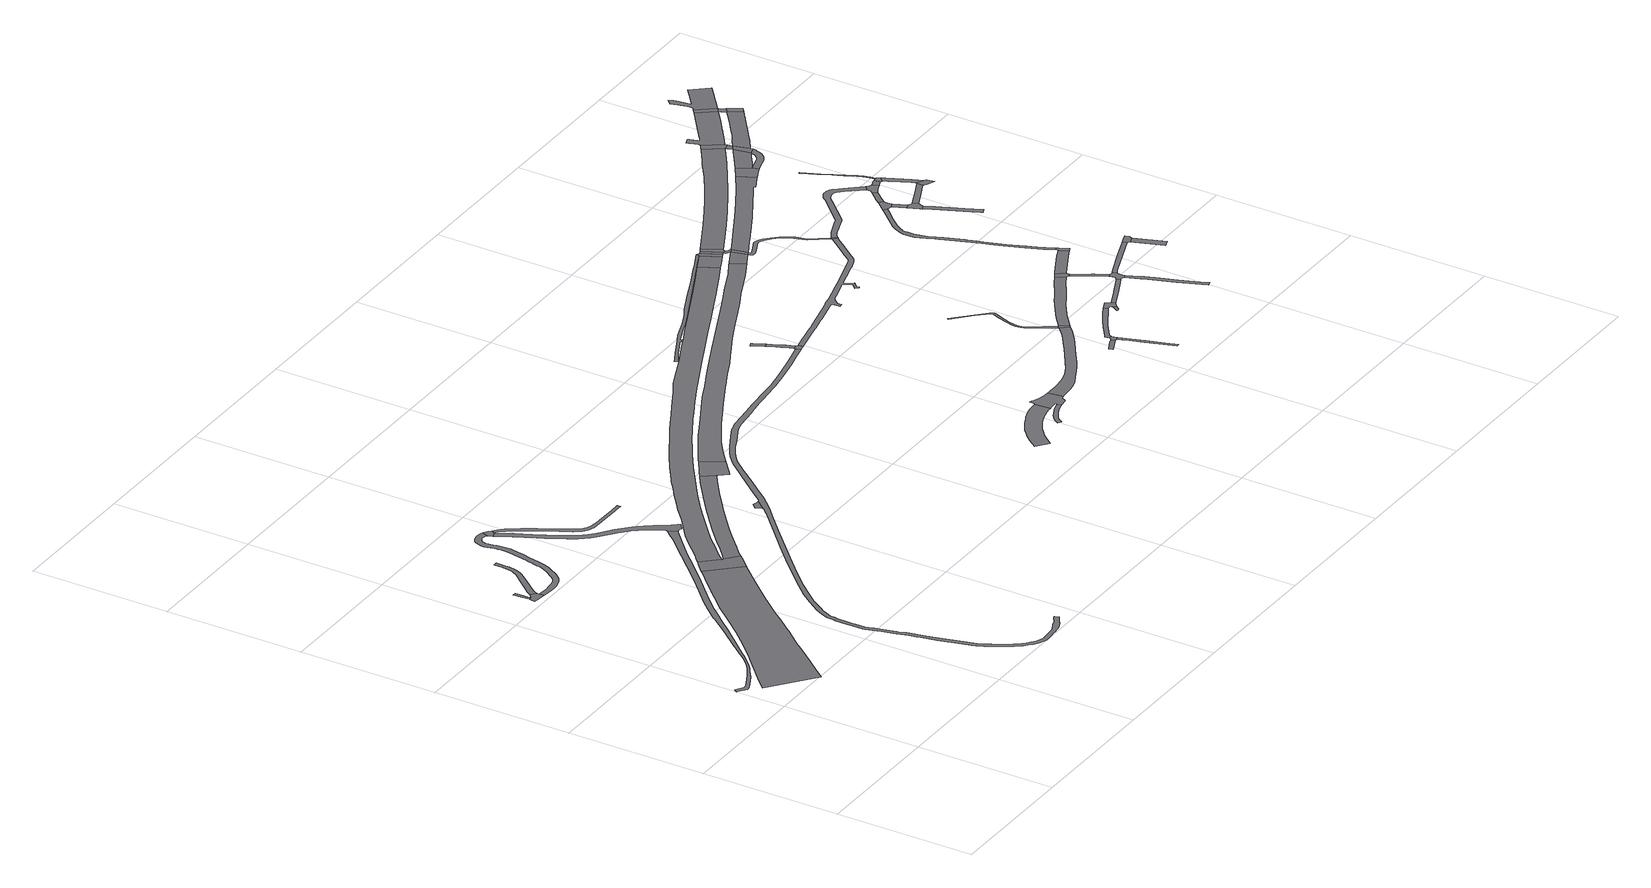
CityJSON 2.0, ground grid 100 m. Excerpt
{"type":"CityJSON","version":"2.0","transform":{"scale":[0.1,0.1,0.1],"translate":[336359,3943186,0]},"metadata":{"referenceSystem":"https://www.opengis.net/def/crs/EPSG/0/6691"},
"CityObjects":{
"road1":{"type":"Road","attributes":{"function":"1","RoadStructureAttribute.sectionType":"1"},"geometry":[{"type":"MultiSurface","lod":"1","boundaries":[[[0,1,2,3,4,5,6,7,8,9,10,11,12,13,14,15,16,17,18,19,20,21,22,23,24,25,26,27,28,29,30]]]}]},
"road2":{"type":"Road","geometry":[{"type":"MultiSurface","lod":"1","boundaries":[[[31,32,33,34,35,36]]]}]},
"road3":{"type":"Road","geometry":[{"type":"MultiSurface","lod":"1","boundaries":[[[35,37,38,39,40,41,42,43,44,45,46,47,36]]]}]},
"road4":{"type":"Road","attributes":{"RoadStructureAttribute.sectionType":"1"},"geometry":[{"type":"MultiSurface","lod":"1","boundaries":[[[48,49,50,51,52,53,54,55,56,57,58,59,60,61,62,63,64,65,66,67,68,69,70,71,72,73,74,75,76,77,78,79,80,81,82,83,84,85,86,87,88,89,90,91,92,93,94,95,96,97,98,99,100,101,102,103,104,105]]]}]},
"road5":{"type":"Road","attributes":{"RoadStructureAttribute.sectionType":"1"},"geometry":[{"type":"MultiSurface","lod":"1","boundaries":[[[106,107,108,109,110,111,112,113,114,115,116,117,118,119,120,121,122,123,124,125,126,127,44,43]]]}]},
"road6":{"type":"Road","attributes":{"RoadStructureAttribute.sectionType":"1"},"geometry":[{"type":"MultiSurface","lod":"1","boundaries":[[[128,129,130,131,132,133,134,135,136,137,138,139,140,141,142,143,144,145,146,147,148,149,150,151,152,153,154,155,156,157,158,159,160,161,162,41,40,163,164,165,166,167,168,169,170,171,172,173,174,175,176,177,178,179,180,181,182,183,184,185,186,187,188,189,190,191,192,193,194]]]}]},
"road7":{"type":"Road","geometry":[{"type":"MultiSurface","lod":"1","boundaries":[[[195,196,197,198,199,200,201,202,0,30]]]}]},
"road8":{"type":"Road","geometry":[{"type":"MultiSurface","lod":"1","boundaries":[[[203,204,205,206,207,208,128,194]]]}]},
"road9":{"type":"Road","attributes":{"RoadStructureAttribute.sectionType":"1"},"geometry":[{"type":"MultiSurface","lod":"1","boundaries":[[[209,210,211,212,213,214,215,216,217,218,219,220,221,222,223,224,225,226,227,228,229,230,231,204,203,232,233,234,235,236,237,238,239,240,241,242,243,244,245,246,247,248,249,48,105]]]}]},
"road10":{"type":"Road","attributes":{"RoadStructureAttribute.sectionType":"1"},"geometry":[{"type":"MultiSurface","lod":"1","boundaries":[[[250,251,252,253,254,255,256,257,258,259,260,261,262,263,264,265,266,267,268,269,270,271,272,273,274,275,276,277,278,279,280,281,282,283,206,205]]]}]},
"road11":{"type":"Road","attributes":{"function":"1","RoadStructureAttribute.sectionType":"1"},"geometry":[{"type":"MultiSurface","lod":"1","boundaries":[[[284,285,286,287,288,289,290,291,292,293,294,197,196,295,296,297,298,299,300,301,302,303,304,305]]]}]},
"road12":{"type":"Road","attributes":{"RoadStructureAttribute.sectionType":"6"},"geometry":[{"type":"MultiSurface","lod":"1","boundaries":[[[306,307,308,309,310,311,312,313,314,315,316,317]]]}]},
"road13":{"type":"Road","attributes":{"RoadStructureAttribute.sectionType":"1"},"geometry":[{"type":"MultiSurface","lod":"1","boundaries":[[[316,318,319,320,321,322,323,324,325,326,327,328,329,330,331,332,333,334,335,336,337,338,339,340,341,342,343,344,345,346,347,348,349,350,351,352,353,354,355,356,357,358,359,360,361,362,363,364,365,366,367,368,369,370,371,372,373,374,375,376,377,378,379,380,381,382,383,384,385,386,387,388,389,390,391,392,393,394,395,396,397,398,399,400,401,402,403,404,405,406,407,408,409,410,411,412,413,414,415,416,417,418,419,420,421,422,423,424,425,426,427,428,429,430,431,432,433,434,435,436,437,438,439,440,441,442,443,444,445,446,447,448,449,450,451,452,453,454,455,456,457,458,459,460,461,462,463,464,465,466,467,468,469,470,471,472,473,474,475,476,477,478,479,480,481,482,483,484,485,486,487,488,489,490,491,492,493,494,495,496,317]]]}]},
"road14":{"type":"Road","geometry":[{"type":"MultiSurface","lod":"1","boundaries":[[[497,498,284,305,499,500,501,502,503,504,505,506]]]}]},
"road15":{"type":"Road","attributes":{"function":"1"},"geometry":[{"type":"MultiSurface","lod":"1","boundaries":[[[507,508,509,510,511,512,513,514,515,516,517,518,519,520,521,522,523,524,525,526,527,528,529,530,531,532,533,534,535,536,537,538,539,540,541,542,201,200,543,544,545,546,547,548,549,550,551,552,553,554,555,556,557,558,559,560,561,562,563,564,565,566,567,568,569,570,571,572,573,574,575,576,577]]]}]},
"road16":{"type":"Road","attributes":{"function":"2","RoadStructureAttribute.sectionType":"1"},"geometry":[{"type":"MultiSurface","lod":"1","boundaries":[[[578,579,580,581,582,583,584,585,586,587,588,589,590,591,592,593,594,595,596,597,598,599,600,601,602,603,604,605,606,607]]]}]},
"road17":{"type":"Road","attributes":{"RoadStructureAttribute.sectionType":"1"},"geometry":[{"type":"MultiSurface","lod":"1","boundaries":[[[608,609,610,611,612,613,614,615,616,617,618,619,620,621,622,623,624,625]]]}]},
"road18":{"type":"Road","attributes":{"function":"1","RoadStructureAttribute.sectionType":"1"},"geometry":[{"type":"MultiSurface","lod":"1","boundaries":[[[626,627,628,629,630,631,632,633,634,635,636,637,638,639,640,641,642,643,644,645,646,647,648,649,650,651,652,653,654,655,656,657,658,659,660,661,662,663,664,665,666,667,668,669,670,671,672,673,674,675,497,506]]]}]},
"road19":{"type":"Road","geometry":[{"type":"MultiSurface","lod":"1","boundaries":[[[624,676,677,678,679,680,681,682,683,684,685,686,687,688,689,690,691,578,607,692,693,694,695,696,625]]]}]},
"road20":{"type":"Road","attributes":{"RoadStructureAttribute.sectionType":"6"},"geometry":[{"type":"MultiSurface","lod":"1","boundaries":[[[697,698,699,700,701,702]]]}]},
"road21":{"type":"Road","attributes":{"RoadStructureAttribute.sectionType":"1"},"geometry":[{"type":"MultiSurface","lod":"1","boundaries":[[[703,704,705,706,707,708,709,697,702]]]}]},
"road22":{"type":"Road","geometry":[{"type":"MultiSurface","lod":"1","boundaries":[[[710,711,712,707,706,713,465,464,714,715,716,717]]]}]},
"road23":{"type":"Road","attributes":{"function":"2","RoadStructureAttribute.sectionType":"1"},"geometry":[{"type":"MultiSurface","lod":"1","boundaries":[[[718,719,720,721,722,723,724,725,726,727,728,729,730,731,732,733,734,735,736,737,738,739,740,741,742,743,744,745,746,747,748,749,750,751,681,680]]]}]},
"road24":{"type":"Road","attributes":{"RoadStructureAttribute.sectionType":"1"},"geometry":[{"type":"MultiSurface","lod":"1","boundaries":[[[752,753,754,755,756,757,758,759,760,761,762,763,764,765,766,767,768,769,770,771,772,773,774,775,776,777,778,779,780,781,782,783,784,785,786,787,788,789,790,791,792,793,794,795]]]}]},
"road25":{"type":"Road","geometry":[{"type":"MultiSurface","lod":"1","boundaries":[[[796,797,798,799,800,801]]]}]},
"road26":{"type":"Road","geometry":[{"type":"MultiSurface","lod":"1","boundaries":[[[802,803,801,800,804,805,806,807,808,809,810,811,812,813]]]}]},
"road27":{"type":"Road","attributes":{"RoadStructureAttribute.sectionType":"1"},"geometry":[{"type":"MultiSurface","lod":"1","boundaries":[[[808,814,815,816,817,818,819,820,821,822,823,824,809]]]}]},
"road28":{"type":"Road","attributes":{"RoadStructureAttribute.sectionType":"1"},"geometry":[{"type":"MultiSurface","lod":"1","boundaries":[[[825,826,827,828,829,830,831,832,833,834,835,836,837,838,839,840,841,842,843,844,845,846,847,848,849,850,851,852,853,854,855,856,857,858,859]]]}]},
"road29":{"type":"Road","geometry":[{"type":"MultiSurface","lod":"1","boundaries":[[[860,732,731,861,862,863,825,859]]]}]},
"road30":{"type":"Road","geometry":[{"type":"MultiSurface","lod":"1","boundaries":[[[864,865,866,867,868,869,870,871,872,873,874,875,876,877,878,879,880,881,882,883,717,716,884,885,886,887,888,889,890,891,892,893,894,895,896,897,898,899,900,901,902,903,904,905,906,907,908,909,910,911,912,913,914,915,916,917,918,919,920,921,922,923,924,925,926,927,928,929,930,931]]]}]},
"road31":{"type":"Road","attributes":{"RoadStructureAttribute.sectionType":"1"},"geometry":[{"type":"MultiSurface","lod":"1","boundaries":[[[932,933,934,935,936,937,938,939,940,941,942,943,944,945,946,947,948,802,813]]]}]},
"road32":{"type":"Road","attributes":{"function":"1","RoadStructureAttribute.sectionType":"7"},"geometry":[{"type":"MultiSurface","lod":"1","boundaries":[[[949,950,951,952,953,794,954,955,507,577]]]}]},
"road33":{"type":"Road","attributes":{"function":"2","RoadStructureAttribute.sectionType":"1"},"geometry":[{"type":"MultiSurface","lod":"1","boundaries":[[[861,956,957,958,959,960,961,962,963,964,965,966,967,968,969,970,971,972,973,974,975,976,977,862]]]}]},
"road34":{"type":"Road","geometry":[{"type":"MultiSurface","lod":"1","boundaries":[[[978,979,980,981,982,983,984]]]}]},
"road35":{"type":"Road","attributes":{"function":"1","RoadStructureAttribute.sectionType":"7"},"geometry":[{"type":"MultiSurface","lod":"1","boundaries":[[[985,653,652,986,987,988]]]}]},
"road36":{"type":"Road","geometry":[{"type":"MultiSurface","lod":"1","boundaries":[[[795,794,953,989,990]]]}]},
"road37":{"type":"Road","geometry":[{"type":"MultiSurface","lod":"1","boundaries":[[[991,992,993,994,995,996,997,941,940,998,999,1000,1001,1002,1003,1004,978,984]]]}]},
"road38":{"type":"Road","geometry":[{"type":"MultiSurface","lod":"1","boundaries":[[[989,1005,1006,990]]]}]},
"road39":{"type":"Road","geometry":[{"type":"MultiSurface","lod":"1","boundaries":[[[1005,1007,1008,1009,1010,1011,1012,1006]]]}]},
"road40":{"type":"Road","attributes":{"RoadStructureAttribute.sectionType":"1"},"geometry":[{"type":"MultiSurface","lod":"1","boundaries":[[[1013,1014,1015,1016,1007,1005,1017,1018,1019,1020,1021,1022,988,1023]]]}]},
"road41":{"type":"Road","geometry":[{"type":"MultiSurface","lod":"1","boundaries":[[[987,1024,1023,988]]]}]},
"road42":{"type":"Road","attributes":{"RoadStructureAttribute.sectionType":"1"},"geometry":[{"type":"MultiSurface","lod":"1","boundaries":[[[994,1025,1026,1027,1028,1029,1030,1031,1032,995]]]}]},
"road43":{"type":"Road","attributes":{"RoadStructureAttribute.sectionType":"1"},"geometry":[{"type":"MultiSurface","lod":"1","boundaries":[[[1033,1034,1035,1036,1037,1038,1039,1040,1041,1042,1043,1044,1045,1046,1047,1048,1049,1050,1051,1052,1053,1054,1055,1056,1057,1058,1059,1060,1061,1062,1063,1064,1065,1066,1067,1068,1069,1070,1071,1072,1073,1024,987]]]}]},
"road44":{"type":"Road","geometry":[{"type":"MultiSurface","lod":"1","boundaries":[[[1074,1075,1076,1077,966,965,1078,1079,1080,1081,1082]]]}]},
"road45":{"type":"Road","attributes":{"RoadStructureAttribute.sectionType":"1"},"geometry":[{"type":"MultiSurface","lod":"1","boundaries":[[[1081,1083,1084,1085,1086,1087,1088,1089,1090,1082]]]}]},
"road46":{"type":"Road","geometry":[{"type":"MultiSurface","lod":"1","boundaries":[[[1028,1091,1092,1093,1094,1095,1096,1097,1098,1099,1100,1101,1102,1103,1104,1105,1106,1087,1086,1107,1108,1109,1110,1111,1029]]]}]},
"road47":{"type":"Road","geometry":[{"type":"MultiSurface","lod":"1","boundaries":[[[1112,1055,1054,931,930,1113,1114]]]}]},
"road48":{"type":"Road","attributes":{"RoadStructureAttribute.sectionType":"1"},"geometry":[{"type":"MultiSurface","lod":"1","boundaries":[[[1115,1116,1117,1118,1119,1120,1121,1122,1123,1124,1096,1095]]]}]},
"road49":{"type":"Road","attributes":{"function":"2","RoadStructureAttribute.sectionType":"1"},"geometry":[{"type":"MultiSurface","lod":"1","boundaries":[[[1125,1126,1127,1128,1129,1130,1077,1076,1131,1132,1133,1134,1135]]]}]},
"road50":{"type":"Road","attributes":{"function":"1","RoadStructureAttribute.sectionType":"7"},"geometry":[{"type":"MultiSurface","lod":"1","boundaries":[[[1024,1136,1137,1138,1139,1140,1141,1142,1143,1144,1145,1146,1147,1148,1149,1150,1151,1152,1153,1154,1155,1156,1157,1023]]]}]},
"road51":{"type":"Road","attributes":{"RoadStructureAttribute.sectionType":"1"},"geometry":[{"type":"MultiSurface","lod":"1","boundaries":[[[1158,1159,1103,1102,1160,1161,1162,1163]]]}]},
"road52":{"type":"Road","geometry":[{"type":"MultiSurface","lod":"1","boundaries":[[[1164,1165,1166,1167,1168,1169,1170,1171,1125,1135]]]}]},
"road53":{"type":"Road","attributes":{"RoadStructureAttribute.sectionType":"1"},"geometry":[{"type":"MultiSurface","lod":"1","boundaries":[[[1172,1173,1174,1175,1176,1177,1178,1179,1180,1181,1182,1183,1184,1185,1186,1187,1188,1189,1190,1191,1192,1193,1194,1195,1170,1169,1196,1197,1198,1199,1200,1201,1202,1203,1204,1205,1206,1207,1208,1209,1210,1211,1212,1213,1214,1215,1216,1217,1218,1219,1220,1221,1222,1223]]]}]},
"road54":{"type":"Road","attributes":{"function":"1","RoadStructureAttribute.sectionType":"7"},"geometry":[{"type":"MultiSurface","lod":"1","boundaries":[[[1224,1225,1226,1227,1228,1229,1230,1231,1232,1233,1234,1011,1010,1235,1236,1237,1238,1239,1240,1241,1242,1243,1244]]]}]},
"road55":{"type":"Road","attributes":{"RoadStructureAttribute.sectionType":"1"},"geometry":[{"type":"MultiSurface","lod":"1","boundaries":[[[1245,1246,1247,1248,1249,1250,1251,1252,1253,1254,1255,1256,1257,1258,1259,1260,1261,1262,1263,1264,1265,1266,1267,1268,1269,1270,1271,1272,1273,1274,1275,1276,1277,1278,1279,1280,1281,1282,1283,1284,1285,1286,1112,1114]]]}]},
"road56":{"type":"Road","geometry":[{"type":"MultiSurface","lod":"1","boundaries":[[[1162,1287,1288,1289,1290,1291,1292,1293,1163]]]}]},
"road57":{"type":"Road","attributes":{"RoadStructureAttribute.sectionType":"1"},"geometry":[{"type":"MultiSurface","lod":"1","boundaries":[[[1287,1294,1295,1288]]]}]},
"road58":{"type":"Road","geometry":[{"type":"MultiSurface","lod":"1","boundaries":[[[1296,1297,1298,1299,1300,1301,1302,1303,1304,1223,1222,1305,1306,1307]]]}]},
"road59":{"type":"Road","attributes":{"RoadStructureAttribute.sectionType":"1"},"geometry":[{"type":"MultiSurface","lod":"1","boundaries":[[[1306,1308,1309,1310,1307]]]}]},
"road60":{"type":"Road","geometry":[{"type":"MultiSurface","lod":"1","boundaries":[[[1311,1312,1313,1314,1315,1310,1309,1316,1317,1318,1319,1320,1321]]]}]},
"road61":{"type":"Road","attributes":{"RoadStructureAttribute.sectionType":"1"},"geometry":[{"type":"MultiSurface","lod":"1","boundaries":[[[1322,1323,1324,1325,1326,1327,1328,1329,1330,1331,1332,1333,1334,1335,1318,1317]]]}]},
"road62":{"type":"Road","attributes":{"RoadStructureAttribute.sectionType":"1"},"geometry":[{"type":"MultiSurface","lod":"1","boundaries":[[[1301,1336,1337,1338,1339,1340,1341,1302]]]}]},
"road63":{"type":"Road","geometry":[{"type":"MultiSurface","lod":"1","boundaries":[[[1342,1148,1147,1343,1344,1345,1346]]]}]},
"road64":{"type":"Road","attributes":{"RoadStructureAttribute.sectionType":"1"},"geometry":[{"type":"MultiSurface","lod":"1","boundaries":[[[1347,1348,1349,1350,1351,1352,1353,1354,1355,1356,1357,1358,1311,1321]]]}]},
"road65":{"type":"Road","geometry":[{"type":"MultiSurface","lod":"1","boundaries":[[[1359,1360,1361,1362,1265,1264,1363,1339,1338,1364,1365,1366]]]}]},
"road66":{"type":"Road","attributes":{"RoadStructureAttribute.sectionType":"1"},"geometry":[{"type":"MultiSurface","lod":"1","boundaries":[[[1367,1368,1369,1370,1371,1372,1373,1359,1366]]]}]},
"road67":{"type":"Road","attributes":{"RoadStructureAttribute.sectionType":"1"},"geometry":[{"type":"MultiSurface","lod":"1","boundaries":[[[1374,1375,1376,1377,1378,1379,1380,1381,1382,1383,1384,1385,1386,1387,1388,1389,1390,1391,1392,1393]]]}]},
"road68":{"type":"Road","geometry":[{"type":"MultiSurface","lod":"1","boundaries":[[[1370,1394,1395,1396,1397,1398,1374,1393,1399,1371]]]}]},
"road69":{"type":"Road","attributes":{"function":"1","RoadStructureAttribute.sectionType":"7"},"geometry":[{"type":"MultiSurface","lod":"1","boundaries":[[[1400,1401,1402,1403,1404,1405,1406,1342,1346]]]}]},
"road70":{"type":"Road","attributes":{"RoadStructureAttribute.sectionType":"1"},"geometry":[{"type":"MultiSurface","lod":"1","boundaries":[[[1407,1408,1409,1410,1411,1395,1394,1412,1413,1414,1415,1416,1417,1418,1419]]]}]},
"road71":{"type":"Road","geometry":[{"type":"MultiSurface","lod":"1","boundaries":[[[1420,1421,1422,1419,1418,1423,1353,1352,1424,1425]]]}]},
"road72":{"type":"Road","attributes":{"RoadStructureAttribute.sectionType":"1"},"geometry":[{"type":"MultiSurface","lod":"1","boundaries":[[[1403,1426,1427,1428,1429,1430,1431,1432,1433,1434,1346,1345,1435,1436,1437,1438,1439,1440,1441,1442,1443,1444,1445]]]}]},
"road73":{"type":"Road","geometry":[{"type":"MultiSurface","lod":"1","boundaries":[[[1446,1447,1448,1449,1450,1451,1452,1224,1244,1453]]]}]},
"road74":{"type":"Road","geometry":[{"type":"MultiSurface","lod":"1","boundaries":[[[1454,1455,1404,1403,1445]]]}]},
"road75":{"type":"Road","attributes":{"RoadStructureAttribute.sectionType":"1"},"geometry":[{"type":"MultiSurface","lod":"1","boundaries":[[[1453,1244,1456,1404,1455]]]}]},
"road76":{"type":"Road","geometry":[{"type":"MultiSurface","lod":"1","boundaries":[[[1457,1458,1459,1460,1461,1462,1463,1464,1465,1466,1467,1468,1469,1470,1471,1472,1473,1474,1475,1476,1477,1478,1479,1480,1481,1482,1449,1448,1483,1484,1485,1486,1487,1460,1488,1489]]]}]},
"road77":{"type":"Road","attributes":{"function":"1","RoadStructureAttribute.sectionType":"7"},"geometry":[{"type":"MultiSurface","lod":"1","boundaries":[[[1490,1491,1492,1493,1494,1495,1496,1497,1455,1454,1498,1499,1500,1501,1502,1503,1504,1505,1489]]]}]},
"road78":{"type":"Road","geometry":[{"type":"MultiSurface","lod":"1","boundaries":[[[1460,1459,1506,1507,1461]]]}]},
"road79":{"type":"Road","geometry":[{"type":"MultiSurface","lod":"1","boundaries":[[[1457,1489,1505,1508]]]}]},
"road80":{"type":"Road","attributes":{"function":"1"},"geometry":[{"type":"MultiSurface","lod":"1","boundaries":[[[1509,1510,1511,1512,1513,1514,1515,1516,1517,1518,1519,1520,1521,1522,1523,1524,1525,1526,1527,1528,1529,1507,1506,1530,1531,1532,1533,1534,1535,1536,1537]]]}]}
},
"vertices":[
[1204,2342,0],[1199,2336,0],[1145,2280,0],[1056,2193,0],[966,2103,0],[875,2011,0],[755,1869,0],[654,1751,0],[580,1672,0],[500,1590,0],[422,1512,0],[412,1502,0],[354,1450,0],[197,1303,0],[137,1241,0],[447,991,0],[512,1072,0],[580,1155,0],[625,1212,0],[709,1315,0],[720,1330,0],[748,1363,0],[842,1474,0],[850,1483,0],[936,1590,0],[998,1669,0],[1104,1793,0],[1108,1799,0],[1200,1905,0],[1313,2030,0],[1408,2129,0],
[349,3185,0],[348,3214,0],[328,3216,0],[333,3147,0],[335,3099,0],[351,3099,0],
[331,3097,0],[325,3056,0],[376,3049,0],[421,3043,0],[426,3080,0],[423,3083,0],[422,3093,0],[385,3129,0],[367,3110,0],[354,3097,0],[351,3098,0],
[1527,2786,0],[1502,2762,0],[1497,2756,0],[1453,2703,0],[1314,2558,0],[1217,2459,0],[1093,2331,0],[986,2232,0],[879,2129,0],[814,2059,0],[734,1966,0],[732,1963,0],[627,1828,0],[494,1668,0],[488,1659,0],[433,1591,0],[421,1577,0],[391,1540,0],[338,1487,0],[299,1456,0],[259,1431,0],[213,1403,0],[175,1384,0],[108,1351,0],[94,1347,0],[86,1344,0],[80,1345,0],[30,1374,0],[22,1380,0],[7,1357,0],[15,1353,0],[72,1312,0],[77,1312,0],[79,1313,0],[95,1317,0],[166,1353,0],[214,1378,0],[272,1418,0],[304,1439,0],[335,1463,0],[359,1486,0],[399,1529,0],[411,1542,0],[445,1580,0],[503,1646,0],[650,1808,0],[744,1919,0],[760,1937,0],[843,2032,0],[908,2101,0],[1014,2203,0],[1121,2303,0],[1268,2454,0],[1343,2531,0],[1479,2658,0],[1502,2679,0],[1550,2725,0],[1569,2735,0],
[425,3105,0],[427,3111,0],[441,3136,0],[526,3238,0],[585,3311,0],[596,3329,0],[606,3366,0],[612,3384,0],[618,3423,0],[618,3453,0],[618,3517,0],[588,3516,0],[589,3453,0],[589,3426,0],[583,3392,0],[578,3375,0],[571,3358,0],[552,3329,0],[495,3260,0],[428,3183,0],[407,3159,0],[386,3130,0],
[904,3790,0],[888,3798,0],[861,3801,0],[827,3799,0],[805,3790,0],[784,3777,0],[770,3759,0],[761,3736,0],[755,3714,0],[755,3690,0],[758,3669,0],[765,3647,0],[771,3622,0],[775,3597,0],[777,3587,0],[777,3534,0],[770,3484,0],[765,3456,0],[761,3435,0],[745,3367,0],[743,3362,0],[738,3336,0],[737,3331,0],[728,3294,0],[724,3276,0],[720,3260,0],[706,3219,0],[685,3183,0],[658,3139,0],[632,3107,0],[601,3087,0],[564,3078,0],[535,3075,0],[504,3074,0],[473,3076,0],[455,3038,0],[470,3036,0],[504,3034,0],[538,3035,0],[571,3038,0],[617,3050,0],[659,3077,0],[691,3115,0],[705,3139,0],[719,3162,0],[742,3202,0],[759,3248,0],[767,3285,0],[781,3348,0],[784,3360,0],[800,3427,0],[806,3457,0],[810,3478,0],[817,3531,0],[817,3591,0],[810,3630,0],[804,3657,0],[798,3687,0],[798,3706,0],[801,3723,0],[807,3736,0],[815,3746,0],[825,3752,0],[837,3757,0],[856,3758,0],[872,3753,0],[883,3744,0],
[1467,2189,0],[1500,2226,0],[1411,2303,0],[1403,2301,0],[1398,2304,0],[1398,2309,0],[1295,2426,0],[1273,2407,0],
[900,3710,0],[938,3730,0],[940,3731,0],[957,3753,0],[935,3770,0],[912,3787,0],
[1583,2737,0],[1595,2736,0],[1603,2729,0],[1649,2766,0],[1642,2774,0],[1638,2780,0],[1589,2840,0],[1578,2860,0],[1554,2894,0],[1548,2903,0],[1513,2953,0],[1485,2990,0],[1463,3014,0],[1377,3091,0],[1297,3148,0],[1270,3169,0],[1235,3200,0],[1188,3255,0],[1151,3310,0],[1119,3371,0],[1087,3432,0],[1072,3462,0],[994,3620,0],[958,3602,0],[1026,3461,0],[1050,3413,0],[1082,3351,0],[1115,3288,0],[1154,3230,0],[1203,3168,0],[1249,3126,0],[1344,3052,0],[1427,2978,0],[1445,2957,0],[1471,2919,0],[1493,2883,0],[1499,2873,0],[1507,2861,0],[1527,2828,0],[1536,2813,0],[1535,2802,0],
[962,3712,0],[994,3675,0],[1051,3592,0],[1126,3463,0],[1173,3381,0],[1214,3303,0],[1248,3257,0],[1274,3235,0],[1293,3223,0],[1329,3214,0],[1368,3212,0],[1416,3213,0],[1459,3213,0],[1574,3212,0],[1596,3212,0],[1645,3211,0],[1645,3234,0],[1575,3235,0],[1459,3236,0],[1429,3236,0],[1416,3236,0],[1369,3238,0],[1365,3239,0],[1336,3242,0],[1307,3252,0],[1293,3261,0],[1271,3279,0],[1242,3320,0],[1201,3397,0],[1162,3464,0],[1128,3523,0],[1078,3610,0],[1017,3694,0],[982,3732,0],
[2236,2977,0],[2174,2934,0],[2029,2827,0],[1897,2724,0],[1777,2626,0],[1685,2547,0],[1582,2456,0],[1549,2423,0],[1509,2385,0],[1459,2341,0],[1419,2308,0],[1528,2259,0],[1582,2307,0],[1655,2378,0],[1689,2408,0],[1755,2467,0],[1845,2544,0],[1964,2640,0],[1974,2648,0],[2094,2742,0],[2237,2847,0],[2298,2888,0],
[2146,2489,0],[2134,2489,0],[2120,2493,0],[2114,2495,0],[2106,2500,0],[2073,2463,0],[2078,2457,0],[2086,2449,0],[2089,2438,0],[2093,2428,0],[2091,2420,0],[2157,2492,0],
[2089,2412,0],[2049,2370,0],[2033,2352,0],[1884,2213,0],[1732,2071,0],[1578,1926,0],[1477,1827,0],[1372,1718,0],[1293,1631,0],[1226,1549,0],[1162,1453,0],[1133,1398,0],[1117,1355,0],[1110,1295,0],[1110,1294,0],[1105,1222,0],[1105,1181,0],[1106,1156,0],[1108,1082,0],[1113,1065,0],[1125,1017,0],[1141,961,0],[1161,881,0],[1166,862,0],[1174,832,0],[1189,783,0],[1198,734,0],[1206,704,0],[1230,598,0],[1273,440,0],[1290,377,0],[1298,351,0],[1312,319,0],[1320,304,0],[1342,263,0],[1380,197,0],[1419,139,0],[1436,116,0],[1454,93,0],[1477,71,0],[1503,48,0],[1538,26,0],[1577,8,0],[1599,3,0],[1635,3,0],[1708,10,0],[1711,11,0],[1739,14,0],[1759,17,0],[1783,24,0],[1823,43,0],[1839,57,0],[1860,71,0],[1883,85,0],[1889,88,0],[1876,118,0],[1867,113,0],[1819,82,0],[1783,71,0],[1765,62,0],[1755,56,0],[1751,54,0],[1742,50,0],[1734,46,0],[1727,45,0],[1716,42,0],[1708,40,0],[1633,33,0],[1602,33,0],[1587,37,0],[1553,53,0],[1521,73,0],[1497,94,0],[1476,113,0],[1460,134,0],[1444,156,0],[1406,212,0],[1368,278,0],[1348,316,0],[1339,332,0],[1326,362,0],[1319,385,0],[1302,449,0],[1259,605,0],[1235,710,0],[1224,762,0],[1212,818,0],[1195,870,0],[1192,881,0],[1170,968,0],[1154,1025,0],[1151,1038,0],[1138,1086,0],[1136,1157,0],[1135,1176,0],[1135,1221,0],[1137,1291,0],[1140,1307,0],[1146,1345,0],[1161,1385,0],[1181,1422,0],[1189,1437,0],[1251,1531,0],[1317,1611,0],[1394,1698,0],[1498,1806,0],[1599,1904,0],[1752,2049,0],[1904,2191,0],[2042,2318,0],[2056,2330,0],[2093,2365,0],[2117,2388,0],[2140,2409,0],[2170,2440,0],[2205,2479,0],[2259,2546,0],[2345,2650,0],[2419,2743,0],[2422,2749,0],[2508,2853,0],[2536,2881,0],[2571,2911,0],[2609,2938,0],[2669,2974,0],[2738,3004,0],[2790,3032,0],[2831,3054,0],[2867,3070,0],[2892,3079,0],[2910,3084,0],[2942,3090,0],[3009,3099,0],[3098,3110,0],[3108,3111,0],[3195,3125,0],[3225,3128,0],[3298,3136,0],[3335,3142,0],[3355,3144,0],[3447,3152,0],[3463,3153,0],[3524,3164,0],[3590,3175,0],[3759,3211,0],[3853,3234,0],[3950,3255,0],[3942,3289,0],[3938,3288,0],[3845,3265,0],[3752,3242,0],[3584,3207,0],[3518,3195,0],[3458,3185,0],[3444,3184,0],[3353,3176,0],[3332,3174,0],[3237,3165,0],[3213,3163,0],[3192,3161,0],[3094,3149,0],[3003,3138,0],[2935,3130,0],[2900,3123,0],[2880,3117,0],[2852,3108,0],[2813,3090,0],[2772,3068,0],[2718,3039,0],[2653,3003,0],[2591,2967,0],[2550,2938,0],[2513,2906,0],[2483,2876,0],[2392,2769,0],[2314,2675,0],[2228,2571,0],[2174,2504,0],[2166,2496,0],
[2387,3077,0],[2292,3016,0],[2303,2890,0],[2305,2889,0],[2306,2887,0],[2306,2884,0],[2305,2883,0],[2357,2825,0],[2389,2853,0],[2481,2931,0],
[4511,4366,0],[4385,4302,0],[4227,4226,0],[4063,4148,0],[3920,4083,0],[3769,4012,0],[3690,3975,0],[3619,3942,0],[3598,3932,0],[3426,3849,0],[3230,3764,0],[3155,3730,0],[3070,3678,0],[3068,3677,0],[2893,3581,0],[2825,3545,0],[2755,3507,0],[2731,3494,0],[2628,3436,0],[2539,3385,0],[2437,3325,0],[2356,3276,0],[2234,3198,0],[2109,3113,0],[2085,3097,0],[2012,3041,0],[1940,2988,0],[1871,2931,0],[1804,2879,0],[1712,2799,0],[1679,2773,0],[1591,2703,0],[1541,2664,0],[1476,2603,0],[1358,2482,0],[1319,2448,0],[1412,2325,0],[1452,2366,0],[1461,2374,0],[1513,2427,0],[1581,2496,0],[1639,2550,0],[1806,2690,0],[1897,2768,0],[1926,2791,0],[1964,2821,0],[2032,2873,0],[2099,2922,0],[2173,2974,0],[2312,3073,0],[2448,3161,0],[2512,3201,0],[2607,3261,0],[2707,3318,0],[2833,3388,0],[2903,3425,0],[2969,3460,0],[3043,3500,0],[3057,3507,0],[3149,3555,0],[3305,3630,0],[3486,3717,0],[3654,3796,0],[3830,3879,0],[3982,3949,0],[4125,4015,0],[4289,4093,0],[4357,4125,0],[4451,4170,0],[4569,4230,0],[4578,4235,0],
[4126,1618,0],[4094,1615,0],[4051,1610,0],[4011,1603,0],[3983,1593,0],[3955,1582,0],[3929,1567,0],[3892,1551,0],[3869,1539,0],[3845,1525,0],[3811,1502,0],[3780,1474,0],[3753,1448,0],[3713,1406,0],[3663,1341,0],[3748,1274,0],[3795,1335,0],[3830,1372,0],[3844,1383,0],[3856,1394,0],[3880,1414,0],[3905,1431,0],[3923,1441,0],[3939,1450,0],[3977,1469,0],[4007,1480,0],[4042,1491,0],[4077,1499,0],[4107,1503,0],[4134,1505,0],
[4156,1486,0],[4126,1474,0],[4092,1458,0],[4062,1441,0],[4053,1435,0],[4041,1427,0],[4038,1424,0],[4019,1407,0],[3995,1370,0],[4020,1354,0],[4042,1387,0],[4059,1403,0],[4078,1416,0],[4106,1431,0],[4138,1446,0],[4165,1457,0],[4205,1467,0],[4196,1497,0],
[2545,2984,0],[2593,3020,0],[2677,3082,0],[2747,3125,0],[2763,3134,0],[2846,3184,0],[2876,3203,0],[2982,3259,0],[3110,3327,0],[3148,3348,0],[3193,3372,0],[3287,3420,0],[3313,3433,0],[3436,3496,0],[3540,3545,0],[3566,3557,0],[3648,3600,0],[3731,3645,0],[3847,3708,0],[3994,3777,0],[4146,3845,0],[4260,3899,0],[4351,3945,0],[4385,3962,0],[4397,3969,0],[4575,4049,0],[4703,4116,0],[4653,4215,0],[4635,4207,0],[4527,4148,0],[4351,4069,0],[4304,4046,0],[4211,4001,0],[4099,3948,0],[3946,3879,0],[3794,3808,0],[3664,3748,0],[3523,3681,0],[3379,3613,0],[3233,3541,0],[3161,3507,0],[3132,3494,0],[3102,3479,0],[3046,3450,0],[2921,3383,0],[2811,3325,0],[2678,3254,0],[2603,3211,0],[2520,3160,0],[2408,3090,0],
[4265,1475,0],[4269,1482,0],[4288,1511,0],[4298,1512,0],[4304,1513,0],[4292,1621,0],[4255,1623,0],[4227,1627,0],[4211,1630,0],[4193,1636,0],[4168,1648,0],[4150,1656,0],[4138,1659,0],[4133,1659,0],[4131,1627,0],[4131,1621,0],[4143,1505,0],[4200,1509,0],[4204,1507,0],[4203,1503,0],[4200,1498,0],
[3896,3484,0],[3856,3562,0],[3852,3570,0],[3825,3557,0],[3829,3549,0],[3868,3472,0],
[3885,3438,0],[3911,3380,0],[3922,3357,0],[3944,3301,0],[3972,3312,0],[3949,3369,0],[3912,3451,0],
[3980,3298,0],[3976,3300,0],[3974,3306,0],[3944,3294,0],[3964,3259,0],[3971,3260,0],[3992,3265,0],[3985,3299,0],
[4395,1522,0],[4444,1528,0],[4473,1536,0],[4498,1545,0],[4554,1574,0],[4625,1609,0],[4658,1626,0],[4721,1666,0],[4804,1723,0],[4859,1760,0],[4931,1808,0],[4990,1850,0],[5040,1892,0],[5085,1931,0],[5038,1985,0],[4993,1946,0],[4946,1906,0],[4889,1865,0],[4830,1825,0],[4820,1818,0],[4765,1781,0],[4682,1725,0],[4620,1685,0],[4593,1672,0],[4551,1653,0],[4530,1646,0],[4495,1635,0],[4473,1631,0],[4450,1628,0],[4424,1625,0],[4391,1622,0],[4357,1621,0],[4319,1620,0],[4310,1620,0],
[4640,4452,0],[4541,4404,0],[4502,4386,0],[4470,4371,0],[4321,4300,0],[4166,4233,0],[3997,4153,0],[3988,4149,0],[3935,4119,0],[3919,4111,0],[3886,4095,0],[3871,4088,0],[3846,4077,0],[3836,4073,0],[3778,4053,0],[3698,4021,0],[3645,3996,0],[3603,3974,0],[3567,3955,0],[3498,3920,0],[3428,3884,0],[3402,3870,0],[3418,3850,0],[3435,3861,0],[3507,3902,0],[3577,3937,0],[3611,3956,0],[3634,3968,0],[3637,3960,0],[3665,3972,0],[3660,3982,0],[3706,4002,0],[3785,4034,0],[3844,4054,0],[3895,4077,0],[3920,4090,0],[3941,4099,0],[4007,4130,0],[4177,4210,0],[4355,4297,0],[4554,4392,0],[4631,4429,0],[4635,4427,0],[4644,4450,0],
[5055,1618,0],[5053,1617,0],[4972,1577,0],[4985,1550,0],[5089,1600,0],[5076,1627,0],
[5094,1642,0],[5095,1637,0],[5094,1601,0],[5097,1602,0],[5100,1602,0],[5102,1601,0],[5103,1600,0],[5125,1608,0],[5120,1621,0],[5118,1630,0],[5117,1637,0],[5118,1645,0],
[5117,1563,0],[5124,1544,0],[5163,1426,0],[5203,1305,0],[5229,1221,0],[5251,1223,0],[5225,1312,0],[5185,1433,0],[5146,1552,0],[5136,1577,0],[5133,1584,0],
[5053,2003,0],[5004,2082,0],[4956,2152,0],[4948,2164,0],[4937,2185,0],[4931,2204,0],[4926,2234,0],[4928,2262,0],[4940,2302,0],[4944,2316,0],[4965,2379,0],[4979,2412,0],[4985,2429,0],[4985,2440,0],[4984,2447,0],[4981,2456,0],[4972,2465,0],[4901,2535,0],[4773,2658,0],[4766,2651,0],[4894,2528,0],[4967,2450,0],[4969,2443,0],[4970,2439,0],[4970,2432,0],[4951,2384,0],[4928,2314,0],[4926,2307,0],[4914,2265,0],[4911,2234,0],[4916,2201,0],[4923,2179,0],[4933,2158,0],[4987,2071,0],[5035,1994,0],
[5037,1989,0],[5099,1944,0],[5058,2001,0],[5055,2001,0],
[5166,3693,0],[5127,3643,0],[5087,3590,0],[5082,3587,0],[5069,3578,0],[5005,3557,0],[4888,3520,0],[4789,3493,0],[4713,3472,0],[4661,3457,0],[4605,3442,0],[4532,3425,0],[4525,3423,0],[4341,3378,0],[4271,3362,0],[4224,3350,0],[4216,3349,0],[4184,3343,0],[4102,3325,0],[4070,3317,0],[4051,3277,0],[4110,3289,0],[4215,3312,0],[4232,3315,0],[4334,3339,0],[4350,3342,0],[4522,3383,0],[4541,3388,0],[4546,3387,0],[4548,3384,0],[4547,3375,0],[4547,3363,0],[4549,3349,0],[4550,3326,0],[4575,3329,0],[4575,3334,0],[4574,3346,0],[4578,3359,0],[4584,3371,0],[4595,3384,0],[4598,3387,0],[4607,3398,0],[4619,3407,0],[4673,3423,0],[4779,3454,0],[4792,3458,0],[4800,3448,0],[4833,3402,0],[4797,3364,0],[4813,3341,0],[4825,3350,0],[4817,3362,0],[4853,3401,0],[4823,3441,0],[4812,3457,0],[4811,3463,0],[4895,3487,0],[4998,3516,0],[5016,3521,0],[5082,3546,0],[5100,3555,0],[5107,3560,0],[5112,3564,0],[5157,3619,0],[5218,3698,0],[5283,3781,0],[5288,3786,0],[5259,3813,0],
[5120,1653,0],[5124,1662,0],[5129,1668,0],[5132,1672,0],[5221,1734,0],[5237,1744,0],[5262,1760,0],[5380,1827,0],[5410,1845,0],[5394,1873,0],[5334,1840,0],[5285,1810,0],[5256,1794,0],[5193,1750,0],[5171,1735,0],[5112,1693,0],[5089,1679,0],
[4602,4247,0],[4618,4254,0],[4621,4256,0],[4664,4277,0],[4701,4295,0],[4557,4388,0],[4537,4379,0],
[5154,1988,0],[5187,2016,0],[5217,2038,0],[5269,2073,0],[5308,2100,0],[5332,2114,0],[5367,2134,0],[5462,2189,0],[5552,2247,0],[5610,2280,0],[5574,2344,0],[5514,2311,0],[5423,2252,0],[5361,2216,0],[5330,2198,0],[5280,2167,0],[5267,2158,0],[5229,2132,0],[5176,2096,0],[5143,2072,0],[5109,2043,0],[5061,2003,0],
[5444,1827,0],[5429,1804,0],[5422,1788,0],[5420,1781,0],[5444,1787,0],[5450,1799,0],[5461,1813,0],
[4667,4222,0],[4714,4122,0],[4813,4173,0],[4786,4283,0],
[4731,4310,0],[4666,4442,0],
[5462,1814,0],[5473,1825,0],[5491,1838,0],[5496,1840,0],[5484,1866,0],[5458,1902,0],[5398,1875,0],[5419,1847,0],[5427,1847,0],[5434,1847,0],[5442,1845,0],[5445,1841,0],[5445,1836,0],[5445,1831,0],
[4753,4321,0],[4687,4453,0],
[4778,4321,0],[4781,4335,0],[4781,4336,0],[4786,4338,0],[4717,4468,0],[4699,4459,0],
[4810,4299,0],[4804,4303,0],[4785,4310,0],[4780,4315,0],[4752,4316,0],[4751,4309,0],[4753,4302,0],[4757,4296,0],[4763,4292,0],[4775,4287,0],[4813,4296,0],
[4837,4185,0],
[5520,1851,0],[5616,1896,0],[5731,1950,0],[5768,1968,0],[5754,1994,0],[5719,1977,0],[5610,1925,0],[5604,1923,0],
[4814,4170,0],[4815,4156,0],[4818,4150,0],[4822,4145,0],[4828,4141,0],[4837,4139,0],[4843,4138,0],[4849,4138,0],[4860,4141,0],[4908,4165,0],[4946,4183,0],[4964,4190,0],[4986,4191,0],[5000,4188,0],[5022,4176,0],[5060,4144,0],[5081,4125,0],[5099,4103,0],[5104,4096,0],[5140,4024,0],[5164,3942,0],[5255,3821,0],[5266,3829,0],[5176,3954,0],[5159,4027,0],[5117,4103,0],[5111,4113,0],[5091,4135,0],[5070,4155,0],[5031,4188,0],[5007,4205,0],[4983,4216,0],[4962,4217,0],[4936,4207,0],[4898,4188,0],[4849,4164,0],[4846,4164,0],[4842,4165,0],[4840,4167,0],[4840,4168,0],[4839,4172,0],
[5655,2297,0],[5658,2305,0],[5664,2311,0],[5612,2367,0],[5620,2283,0],[5624,2283,0],[5630,2279,0],[5636,2272,0],[5656,2288,0],
[5670,2216,0],[5711,2150,0],[5717,2139,0],[5763,2051,0],[5787,2063,0],[5740,2150,0],[5733,2163,0],[5691,2229,0],
[5775,1971,0],[5783,1973,0],[5788,1973,0],[5796,1969,0],[5801,1961,0],[5829,1976,0],[5825,1992,0],[5824,2005,0],[5824,2012,0],[5825,2019,0],[5826,2026,0],[5831,2034,0],[5817,2062,0],[5804,2056,0],[5793,2057,0],[5791,2058,0],[5768,2041,0],[5773,2030,0],[5773,2024,0],[5772,2013,0],[5766,2001,0],
[5271,3822,0],[5295,3794,0],[5296,3795,0],
[5842,1863,0],[5848,1848,0],[5924,1643,0],[5999,1451,0],[6028,1463,0],[6006,1521,0],[5954,1654,0],[5913,1764,0],[5878,1859,0],[5868,1883,0],
[5880,2503,0],[5877,2501,0],[5874,2499,0],[5815,2473,0],[5718,2423,0],[5633,2379,0],[5669,2314,0],[5752,2358,0],[5797,2381,0],[5848,2406,0],[5912,2438,0],
[4889,4212,0],[4905,4220,0],[5071,4307,0],[5230,4393,0],[5395,4486,0],[5426,4504,0],[5487,4539,0],[5548,4574,0],[5567,4586,0],[5574,4572,0],[5659,4616,0],[5683,4628,0],[5622,4751,0],[5491,4668,0],[5449,4644,0],[5372,4599,0],[5360,4592,0],[5341,4581,0],[5250,4530,0],[5177,4490,0],[5019,4404,0],[4855,4318,0],
[6030,2149,0],[5844,2075,0],[5857,2046,0],[6041,2119,0],[6192,2177,0],[6181,2206,0],
[5929,2446,0],[5939,2451,0],[5909,2518,0],[5904,2519,0],[5900,2525,0],[5899,2527,0],[5881,2519,0],[5882,2508,0],
[5726,3707,0],[5650,3624,0],[5597,3564,0],[5579,3536,0],[5559,3498,0],[5552,3480,0],[5547,3454,0],[5545,3426,0],[5546,3410,0],[5546,3399,0],[5550,3374,0],[5562,3338,0],[5576,3297,0],[5598,3249,0],[5607,3225,0],[5622,3188,0],[5658,3095,0],[5671,3060,0],[5705,2963,0],[5720,2915,0],[5747,2828,0],[5797,2696,0],[5798,2694,0],[5844,2589,0],[5868,2592,0],[5864,2599,0],[5846,2641,0],[5833,2675,0],[5822,2704,0],[5788,2793,0],[5773,2829,0],[5727,2970,0],[5715,3010,0],[5696,3069,0],[5690,3086,0],[5678,3119,0],[5642,3215,0],[5624,3260,0],[5602,3308,0],[5584,3382,0],[5581,3402,0],[5580,3425,0],[5582,3449,0],[5583,3481,0],[5584,3484,0],[5604,3521,0],[5620,3546,0],[5672,3605,0],[5749,3687,0],[5764,3703,0],[5769,3707,0],[5745,3728,0],
[5806,5120,0],[5792,5111,0],[5691,5043,0],[5652,5017,0],[5515,4922,0],[5380,4837,0],[5256,4763,0],[5137,4693,0],[4994,4614,0],[4895,4562,0],[4846,4536,0],[4916,4407,0],[5064,4484,0],[5210,4565,0],[5279,4606,0],[5330,4636,0],[5457,4711,0],[5593,4798,0],[5736,4886,0],[5880,4983,0],[5894,4993,0],
[5315,3813,0],[5332,3823,0],[5341,3826,0],[5341,3827,0],[5398,3848,0],[5446,3866,0],[5482,3877,0],[5496,3884,0],[5506,3890,0],[5672,4060,0],[5701,4092,0],[5709,4096,0],[5719,4101,0],[5727,4103,0],[5741,4108,0],[5755,4108,0],[5768,4104,0],[5781,4096,0],[5816,4059,0],[5910,3947,0],[5943,3975,0],[5849,4087,0],[5808,4129,0],[5799,4139,0],[5787,4150,0],[5759,4160,0],[5730,4160,0],[5709,4152,0],[5696,4144,0],[5690,4140,0],[5674,4125,0],[5659,4107,0],[5642,4088,0],[5485,3927,0],[5476,3918,0],[5467,3914,0],[5433,3903,0],[5379,3882,0],[5361,3875,0],[5327,3861,0],[5315,3855,0],[5294,3841,0],
[6212,2164,0],[6260,2181,0],[6265,2203,0],[6255,2232,0],[6232,2225,0],[6220,2221,0],[6198,2213,0],
[6288,1948,0],[6335,1965,0],
[5837,3719,0],[5835,3734,0],[5833,3750,0],[5833,3758,0],[5834,3770,0],[5837,3777,0],[5809,3800,0],[5805,3795,0],[5760,3744,0],[5774,3706,0],[5804,3702,0],[5838,3717,0],
[5806,3698,0],[5846,3609,0],[5880,3624,0],
[5911,3608,0],[5898,3610,0],[5896,3611,0],[5890,3614,0],[5885,3618,0],[5880,3530,0],[5884,3520,0],[5920,3537,0],[5921,3544,0],[5924,3557,0],[5931,3571,0],
[5913,3456,0],[5992,3275,0],[6040,3172,0],[6045,3162,0],[6082,3180,0],[6076,3192,0],[6075,3194,0],[6054,3242,0],[6029,3291,0],[6011,3333,0],[5992,3380,0],[5992,3381,0],[5970,3427,0],[5953,3467,0],
[5860,3807,0],[5909,3860,0],[5920,3871,0],[5896,3898,0],[5887,3889,0],[5833,3830,0],
[5711,4809,0],[5746,4659,0],[5781,4672,0],[5784,4673,0],[5770,4716,0],
[5959,3587,0],[6039,3623,0],[6089,3646,0],[6126,3663,0],[6136,3666,0],[6147,3667,0],[6143,3713,0],[6129,3707,0],[6112,3701,0],[6073,3682,0],[6024,3660,0],[5941,3623,0],
[5979,3953,0],[5969,3955,0],[5961,3958,0],[5954,3963,0],[5911,3918,0],[5931,3880,0],[5950,3889,0],[5997,3908,0],
[6001,3910,0],[6020,3917,0],[6033,3922,0],[6043,3923,0],[6037,3969,0],[6022,3967,0],[6003,3960,0],
[6066,3974,0],[6060,4013,0],[6050,4056,0],[6034,4091,0],[5997,4166,0],[5965,4235,0],[5931,4307,0],[5928,4313,0],[5876,4431,0],[5867,4426,0],[5894,4365,0],[5916,4315,0],[5919,4309,0],[5925,4296,0],[5956,4231,0],[5988,4161,0],[6025,4087,0],[6040,4053,0],[6051,4011,0],[6056,3972,0],
[6053,3919,0],[6085,3952,0],[6083,3956,0],[6076,3968,0],[6072,3975,0],[6050,3971,0],
[5826,4752,0],[5831,4755,0],[5889,4795,0],[5931,4823,0],[5910,4942,0],[5896,4933,0],[5765,4843,0],
[6172,3769,0],[6168,3778,0],[6149,3821,0],[6124,3876,0],[6102,3924,0],[6062,3908,0],[6063,3907,0],[6073,3886,0],[6087,3859,0],[6109,3812,0],[6138,3748,0],[6147,3725,0],[6202,3698,0],
[6223,3630,0],[6217,3684,0],[6209,3689,0],[6147,3718,0],[6159,3662,0],[6165,3655,0],
[5930,4816,0],[5923,4798,0],[5915,4781,0],[5903,4766,0],[5895,4759,0],[5879,4750,0],[5878,4750,0],[5863,4744,0],[5811,4729,0],[5824,4686,0],[5877,4701,0],[5898,4709,0],[5900,4710,0],[5922,4722,0],[5936,4735,0],[5953,4756,0],[5965,4780,0],[5973,4805,0],[5975,4816,0],[5979,4836,0],
[5934,5016,0],[5933,5020,0],[5935,5022,0],[5846,5149,0],[5837,5142,0],[5819,5130,0],[5814,5126,0],[5938,5004,0],
[5978,4856,0],[5949,4969,0],
[5899,4978,0],
[6331,5250,0],[6315,5275,0],[6306,5292,0],[6272,5274,0],[6176,5396,0],[6168,5389,0],[6153,5378,0],[6121,5352,0],[6077,5318,0],[5929,5207,0],[5919,5200,0],[5891,5180,0],[5886,5198,0],[5872,5249,0],[5871,5252,0],[5871,5258,0],[5851,5253,0],[5844,5250,0],[5828,5244,0],[5827,5244,0],[5827,5243,0],[5829,5237,0],[5832,5224,0],[5841,5189,0],[5849,5162,0],[5851,5152,0],[6010,5074,0],[6058,5110,0],[6074,5122,0],[6075,5123,0],[6171,5195,0],[6280,5256,0],[6299,5225,0],
[6226,5167,0],[6155,5114,0],[6153,5113,0],[6151,5111,0],[6120,5088,0],[6064,5045,0],[6060,5042,0],[5997,5003,0],[6061,4913,0],[6123,4958,0],[6131,4963,0],[6279,5075,0],[6289,5082,0],[6290,5083,0],[6298,5090,0],[6357,5136,0],
[6303,5298,0],[6208,5420,0],
[6388,5161,0],
[6322,5512,0],[6281,5479,0],[6274,5474,0],[6265,5466,0],[6253,5556,0],[6251,5575,0],[6244,5591,0],[6230,5620,0],[6229,5622,0],[6197,5586,0],[6204,5572,0],[6207,5563,0],[6208,5561,0],[6211,5554,0],[6218,5521,0],[6219,5520,0],[6227,5475,0],[6229,5448,0],[6230,5438,0],[6218,5429,0],[6211,5423,0],[6307,5302,0],[6352,5338,0],[6386,5365,0],[6420,5392,0],[6443,5411,0],[6495,5454,0],[6507,5464,0],[6408,5583,0]
]}
